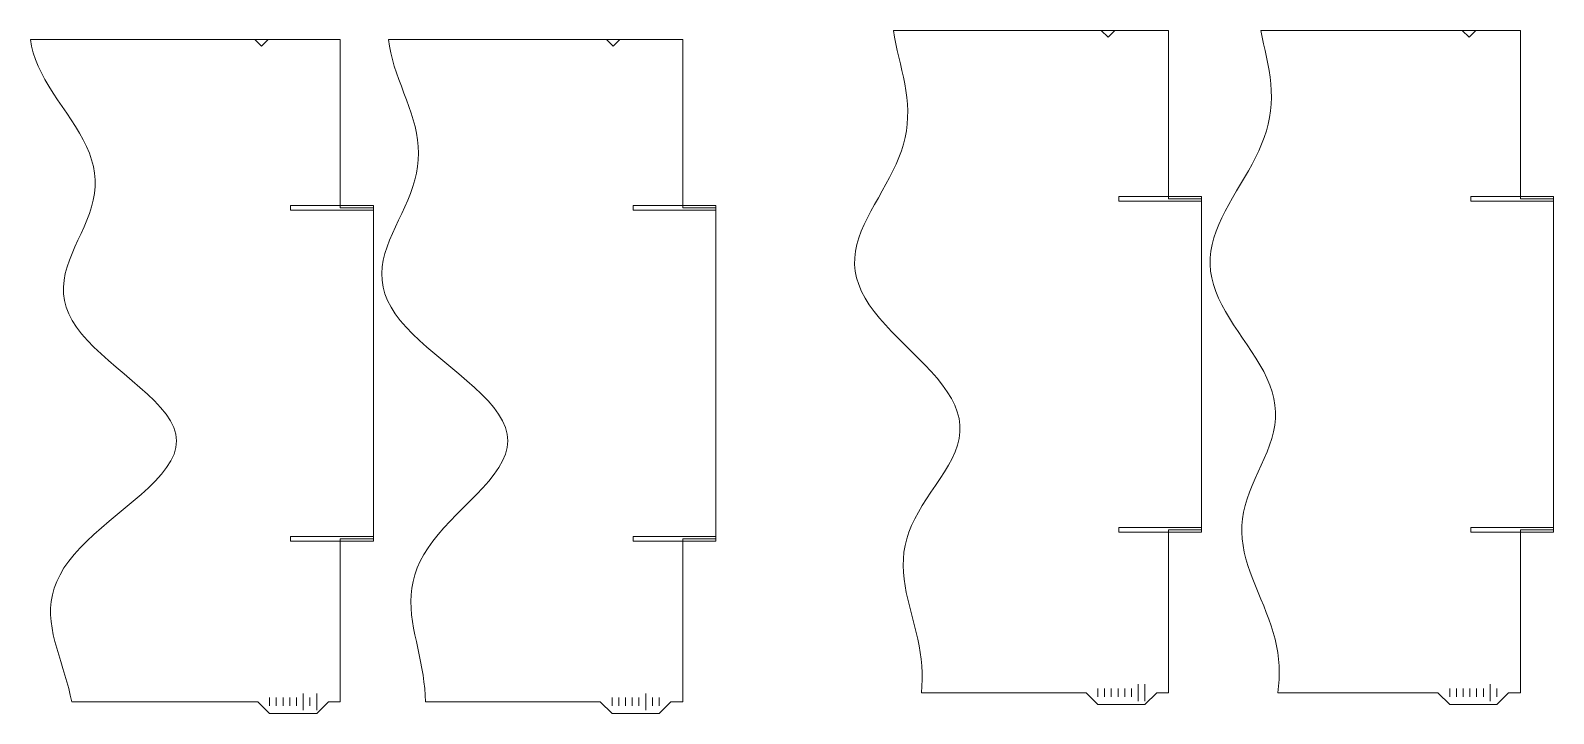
# Model space of a CAD drawing. Header units: centimetres. Extents: x -33.9 to 33.6, y -17.5 to 16.6.
# Drawn here: x 5.58 to 33.33, y 4.18 to 16.63 of the extents above; entities that cross this region are included whole.
import ezdxf

# ---------------------------------------------------------------- set-up
doc = ezdxf.new("R2010")
doc.units = ezdxf.units.CM
doc.header["$MEASUREMENT"] = 0
for name, color, linetype in [('1S', 7, 'Continuous'), ('2C', 7, 'Continuous'), ('3C', 7, 'Continuous')]:
    doc.layers.add(name, color=color, linetype=linetype)

msp = doc.modelspace()

# ---------------------------------------------------------------- linework, layer by layer
at = {"layer": '1S', "color": 1, "lineweight": 5}
for points in [[(9.93486, 4.31829), (9.93486, 4.31829), (9.93486, 4.47166), (9.93486, 4.47166)], [(10.05755, 4.31829), (10.05755, 4.31829), (10.05755, 4.47166), (10.05755, 4.47166)], [(10.18023, 4.31829), (10.18023, 4.31829), (10.18023, 4.47166), (10.18023, 4.47166)], [(10.30291, 4.31829), (10.30291, 4.31829), (10.30291, 4.47166), (10.30291, 4.47166)], [(10.42559, 4.31829), (10.42559, 4.31829), (10.42559, 4.47166), (10.42559, 4.47166)], [(10.54827, 4.24163), (10.54827, 4.24163), (10.54827, 4.54832), (10.54827, 4.54832)], [(10.67096, 4.31829), (10.67096, 4.31829), (10.67096, 4.47166), (10.67096, 4.47166)], [(10.79364, 4.24163), (10.79364, 4.24163), (10.79364, 4.54832), (10.79364, 4.54832)], [(16.17413, 4.31829), (16.17413, 4.31829), (16.17413, 4.47166), (16.17413, 4.47166)], [(16.29683, 4.31829), (16.29683, 4.31829), (16.29683, 4.47166), (16.29683, 4.47166)], [(16.4195, 4.31829), (16.4195, 4.31829), (16.4195, 4.47166), (16.4195, 4.47166)], [(16.54219, 4.31829), (16.54219, 4.31829), (16.54219, 4.47166), (16.54219, 4.47166)], [(16.66486, 4.31829), (16.66486, 4.31829), (16.66486, 4.47166), (16.66486, 4.47166)], [(16.78756, 4.24163), (16.78756, 4.24163), (16.78756, 4.54832), (16.78756, 4.54832)], [(16.91023, 4.31829), (16.91023, 4.31829), (16.91023, 4.47166), (16.91023, 4.47166)], [(17.03292, 4.31829), (17.03292, 4.31829), (17.03292, 4.47166), (17.03292, 4.47166)], [(25.02463, 4.48324), (25.02463, 4.48324), (25.02463, 4.63661), (25.02463, 4.63661)], [(25.14731, 4.48324), (25.14731, 4.48324), (25.14731, 4.63661), (25.14731, 4.63661)], [(25.26999, 4.48324), (25.26999, 4.48324), (25.26999, 4.63661), (25.26999, 4.63661)], [(25.39268, 4.48324), (25.39268, 4.48324), (25.39268, 4.63661), (25.39268, 4.63661)], [(25.51536, 4.48324), (25.51536, 4.48324), (25.51536, 4.63661), (25.51536, 4.63661)], [(25.63804, 4.48324), (25.63804, 4.48324), (25.63804, 4.63661), (25.63804, 4.63661)], [(25.76072, 4.40658), (25.76072, 4.40658), (25.76072, 4.71327), (25.76072, 4.71327)], [(25.8834, 4.40658), (25.8834, 4.40658), (25.8834, 4.71327), (25.8834, 4.71327)], [(31.43564, 4.48324), (31.43564, 4.48324), (31.43564, 4.63661), (31.43564, 4.63661)], [(31.55834, 4.48324), (31.55834, 4.48324), (31.55834, 4.63661), (31.55834, 4.63661)], [(31.68101, 4.48324), (31.68101, 4.48324), (31.68101, 4.63661), (31.68101, 4.63661)], [(31.8037, 4.48324), (31.8037, 4.48324), (31.8037, 4.63661), (31.8037, 4.63661)], [(31.92637, 4.48324), (31.92637, 4.48324), (31.92637, 4.63661), (31.92637, 4.63661)], [(32.04906, 4.48324), (32.04906, 4.48324), (32.04906, 4.63661), (32.04906, 4.63661)], [(32.17173, 4.40658), (32.17173, 4.40658), (32.17173, 4.71327), (32.17173, 4.71327)], [(32.29443, 4.48324), (32.29443, 4.48324), (32.29443, 4.63661), (32.29443, 4.63661)]]:
    msp.add_open_spline(points, degree=3, dxfattribs=at)
at = {"layer": '2C', "color": 1, "lineweight": 5}
for points, knots in [([(9.66644, 16.46997), (9.66644, 16.46997), (9.78912, 16.34727), (9.78912, 16.34727), (9.78912, 16.34727), (9.78912, 16.34727), (9.9118, 16.46997), (9.9118, 16.46997), (9.9118, 16.46997), (9.9118, 16.46997), (9.66644, 16.46997), (9.66644, 16.46997)], [0, 0, 0, 0, 0.33333333, 0.33333333, 0.33333333, 0.33333333, 0.66666667, 0.66666667, 0.66666667, 0.66666667, 1, 1, 1, 1]), ([(16.07174, 16.46997), (16.07174, 16.46997), (16.19442, 16.34727), (16.19442, 16.34727), (16.19442, 16.34727), (16.19442, 16.34727), (16.3171, 16.46997), (16.3171, 16.46997), (16.3171, 16.46997), (16.3171, 16.46997), (16.07174, 16.46997), (16.07174, 16.46997)], [0, 0, 0, 0, 0.33333333, 0.33333333, 0.33333333, 0.33333333, 0.66666667, 0.66666667, 0.66666667, 0.66666667, 1, 1, 1, 1]), ([(25.08827, 16.63492), (25.08827, 16.63492), (25.21093, 16.51222), (25.21093, 16.51222), (25.21093, 16.51222), (25.21093, 16.51222), (25.33363, 16.63492), (25.33363, 16.63492), (25.33363, 16.63492), (25.33363, 16.63492), (25.08827, 16.63492), (25.08827, 16.63492)], [0, 0, 0, 0, 0.33333333, 0.33333333, 0.33333333, 0.33333333, 0.66666667, 0.66666667, 0.66666667, 0.66666667, 1, 1, 1, 1]), ([(31.66531, 16.63492), (31.66531, 16.63492), (31.78799, 16.51222), (31.78799, 16.51222), (31.78799, 16.51222), (31.78799, 16.51222), (31.91067, 16.63492), (31.91067, 16.63492), (31.91067, 16.63492), (31.91067, 16.63492), (31.66531, 16.63492), (31.66531, 16.63492)], [0, 0, 0, 0, 0.33333333, 0.33333333, 0.33333333, 0.33333333, 0.66666667, 0.66666667, 0.66666667, 0.66666667, 1, 1, 1, 1]), ([(26.91654, 13.52338), (26.91654, 13.52338), (26.91654, 13.61002), (26.91654, 13.61002), (26.91654, 13.61002), (26.91654, 13.61002), (25.40717, 13.61002), (25.40717, 13.61002), (25.40717, 13.61002), (25.40717, 13.61002), (25.40717, 13.52338), (25.40717, 13.52338), (25.40717, 13.52338), (25.40717, 13.52338), (26.91654, 13.52338), (26.91654, 13.52338)], [0, 0, 0, 0, 0.25, 0.25, 0.25, 0.25, 0.5, 0.5, 0.5, 0.5, 0.75, 0.75, 0.75, 0.75, 1, 1, 1, 1]), ([(33.32755, 13.52338), (33.32755, 13.52338), (33.32755, 13.61002), (33.32755, 13.61002), (33.32755, 13.61002), (33.32755, 13.61002), (31.81818, 13.61002), (31.81818, 13.61002), (31.81818, 13.61002), (31.81818, 13.61002), (31.81818, 13.52338), (31.81818, 13.52338), (31.81818, 13.52338), (31.81818, 13.52338), (33.32755, 13.52338), (33.32755, 13.52338)], [0, 0, 0, 0, 0.25, 0.25, 0.25, 0.25, 0.5, 0.5, 0.5, 0.5, 0.75, 0.75, 0.75, 0.75, 1, 1, 1, 1]), ([(11.82677, 13.35843), (11.82677, 13.35843), (11.82677, 13.44507), (11.82677, 13.44507), (11.82677, 13.44507), (11.82677, 13.44507), (10.3174, 13.44507), (10.3174, 13.44507), (10.3174, 13.44507), (10.3174, 13.44507), (10.3174, 13.35843), (10.3174, 13.35843), (10.3174, 13.35843), (10.3174, 13.35843), (11.82677, 13.35843), (11.82677, 13.35843)], [0, 0, 0, 0, 0.25, 0.25, 0.25, 0.25, 0.5, 0.5, 0.5, 0.5, 0.75, 0.75, 0.75, 0.75, 1, 1, 1, 1]), ([(18.06604, 13.35843), (18.06604, 13.35843), (18.06604, 13.44507), (18.06604, 13.44507), (18.06604, 13.44507), (18.06604, 13.44507), (16.55668, 13.44507), (16.55668, 13.44507), (16.55668, 13.44507), (16.55668, 13.44507), (16.55668, 13.35843), (16.55668, 13.35843), (16.55668, 13.35843), (16.55668, 13.35843), (18.06604, 13.35843), (18.06604, 13.35843)], [0, 0, 0, 0, 0.25, 0.25, 0.25, 0.25, 0.5, 0.5, 0.5, 0.5, 0.75, 0.75, 0.75, 0.75, 1, 1, 1, 1]), ([(26.91654, 7.48589), (26.91654, 7.48589), (26.91654, 7.57253), (26.91654, 7.57253), (26.91654, 7.57253), (26.91654, 7.57253), (25.40717, 7.57253), (25.40717, 7.57253), (25.40717, 7.57253), (25.40717, 7.57253), (25.40717, 7.48589), (25.40717, 7.48589), (25.40717, 7.48589), (25.40717, 7.48589), (26.91654, 7.48589), (26.91654, 7.48589)], [0, 0, 0, 0, 0.25, 0.25, 0.25, 0.25, 0.5, 0.5, 0.5, 0.5, 0.75, 0.75, 0.75, 0.75, 1, 1, 1, 1]), ([(33.32755, 7.48589), (33.32755, 7.48589), (33.32755, 7.57253), (33.32755, 7.57253), (33.32755, 7.57253), (33.32755, 7.57253), (31.81818, 7.57253), (31.81818, 7.57253), (31.81818, 7.57253), (31.81818, 7.57253), (31.81818, 7.48589), (31.81818, 7.48589), (31.81818, 7.48589), (31.81818, 7.48589), (33.32755, 7.48589), (33.32755, 7.48589)], [0, 0, 0, 0, 0.25, 0.25, 0.25, 0.25, 0.5, 0.5, 0.5, 0.5, 0.75, 0.75, 0.75, 0.75, 1, 1, 1, 1]), ([(11.82677, 7.32094), (11.82677, 7.32094), (11.82677, 7.40758), (11.82677, 7.40758), (11.82677, 7.40758), (11.82677, 7.40758), (10.3174, 7.40758), (10.3174, 7.40758), (10.3174, 7.40758), (10.3174, 7.40758), (10.3174, 7.32094), (10.3174, 7.32094), (10.3174, 7.32094), (10.3174, 7.32094), (11.82677, 7.32094), (11.82677, 7.32094)], [0, 0, 0, 0, 0.25, 0.25, 0.25, 0.25, 0.5, 0.5, 0.5, 0.5, 0.75, 0.75, 0.75, 0.75, 1, 1, 1, 1]), ([(18.06604, 7.32094), (18.06604, 7.32094), (18.06604, 7.40758), (18.06604, 7.40758), (18.06604, 7.40758), (18.06604, 7.40758), (16.55668, 7.40758), (16.55668, 7.40758), (16.55668, 7.40758), (16.55668, 7.40758), (16.55668, 7.32094), (16.55668, 7.32094), (16.55668, 7.32094), (16.55668, 7.32094), (18.06604, 7.32094), (18.06604, 7.32094)], [0, 0, 0, 0, 0.25, 0.25, 0.25, 0.25, 0.5, 0.5, 0.5, 0.5, 0.75, 0.75, 0.75, 0.75, 1, 1, 1, 1])]:
    msp.add_open_spline(points, degree=3, knots=knots, dxfattribs=at)
at = {"layer": '3C', "color": 1, "lineweight": 5}
for points in [[(9.72017, 4.39497), (9.72017, 4.39497), (9.93486, 4.18027), (9.93486, 4.18027), (9.93486, 4.18027), (9.93486, 4.18027), (10.79364, 4.18027), (10.79364, 4.18027), (10.79364, 4.18027), (10.79364, 4.18027), (11.00833, 4.39497), (11.00833, 4.39497), (11.00833, 4.39497), (11.00833, 4.39497), (11.22302, 4.39497), (11.22302, 4.39497), (11.22302, 4.39497), (11.22302, 4.39497), (11.22302, 7.36427), (11.22302, 7.36427), (11.22302, 7.36427), (11.22302, 7.36427), (11.82677, 7.36427), (11.82677, 7.36427), (11.82677, 7.36427), (11.82677, 7.36427), (11.82677, 13.40176), (11.82677, 13.40176), (11.82677, 13.40176), (11.82677, 13.40176), (11.22302, 13.40176), (11.22302, 13.40176), (11.22302, 13.40176), (11.22302, 13.40176), (11.22302, 16.46997), (11.22302, 16.46997), (11.22302, 16.46997), (11.22302, 16.46997), (5.57905, 16.46997), (5.57905, 16.46997), (5.57905, 16.46997), (5.57905, 16.46997), (5.59877, 16.348), (5.59877, 16.348), (5.59877, 16.348), (5.59877, 16.348), (5.62909, 16.22601), (5.62909, 16.22601), (5.62909, 16.22601), (5.62909, 16.22601), (5.66953, 16.10404), (5.66953, 16.10404), (5.66953, 16.10404), (5.66953, 16.10404), (5.71942, 15.98208), (5.71942, 15.98208), (5.71942, 15.98208), (5.71942, 15.98208), (5.7779, 15.86012), (5.7779, 15.86012), (5.7779, 15.86012), (5.7779, 15.86012), (5.84389, 15.73814), (5.84389, 15.73814), (5.84389, 15.73814), (5.84389, 15.73814), (5.91618, 15.61617), (5.91618, 15.61617), (5.91618, 15.61617), (5.91618, 15.61617), (5.99338, 15.4942), (5.99338, 15.4942), (5.99338, 15.4942), (5.99338, 15.4942), (6.07402, 15.37223), (6.07402, 15.37223), (6.07402, 15.37223), (6.07402, 15.37223), (6.1565, 15.25026), (6.1565, 15.25026), (6.1565, 15.25026), (6.1565, 15.25026), (6.2392, 15.12829), (6.2392, 15.12829), (6.2392, 15.12829), (6.2392, 15.12829), (6.3205, 15.00632), (6.3205, 15.00632), (6.3205, 15.00632), (6.3205, 15.00632), (6.39876, 14.88435), (6.39876, 14.88435), (6.39876, 14.88435), (6.39876, 14.88435), (6.47242, 14.76238), (6.47242, 14.76238), (6.47242, 14.76238), (6.47242, 14.76238), (6.54003, 14.64041), (6.54003, 14.64041), (6.54003, 14.64041), (6.54003, 14.64041), (6.60023, 14.51844), (6.60023, 14.51844), (6.60023, 14.51844), (6.60023, 14.51844), (6.65187, 14.39647), (6.65187, 14.39647), (6.65187, 14.39647), (6.65187, 14.39647), (6.69397, 14.2745), (6.69397, 14.2745), (6.69397, 14.2745), (6.69397, 14.2745), (6.72579, 14.15253), (6.72579, 14.15253), (6.72579, 14.15253), (6.72579, 14.15253), (6.74682, 14.03056), (6.74682, 14.03056), (6.74682, 14.03056), (6.74682, 14.03056), (6.75682, 13.9086), (6.75682, 13.9086), (6.75682, 13.9086), (6.75682, 13.9086), (6.75582, 13.78663), (6.75582, 13.78663), (6.75582, 13.78663), (6.75582, 13.78663), (6.74413, 13.66466), (6.74413, 13.66466), (6.74413, 13.66466), (6.74413, 13.66466), (6.72236, 13.54269), (6.72236, 13.54269), (6.72236, 13.54269), (6.72236, 13.54269), (6.69136, 13.42072), (6.69136, 13.42072), (6.69136, 13.42072), (6.69136, 13.42072), (6.65225, 13.29875), (6.65225, 13.29875), (6.65225, 13.29875), (6.65225, 13.29875), (6.60642, 13.17678), (6.60642, 13.17678), (6.60642, 13.17678), (6.60642, 13.17678), (6.55541, 13.05481), (6.55541, 13.05481), (6.55541, 13.05481), (6.55541, 13.05481), (6.50099, 12.93284), (6.50099, 12.93284), (6.50099, 12.93284), (6.50099, 12.93284), (6.44506, 12.81087), (6.44506, 12.81087), (6.44506, 12.81087), (6.44506, 12.81087), (6.3896, 12.6889), (6.3896, 12.6889), (6.3896, 12.6889), (6.3896, 12.6889), (6.33668, 12.56693), (6.33668, 12.56693), (6.33668, 12.56693), (6.33668, 12.56693), (6.28835, 12.44496), (6.28835, 12.44496), (6.28835, 12.44496), (6.28835, 12.44496), (6.24663, 12.32299), (6.24663, 12.32299), (6.24663, 12.32299), (6.24663, 12.32299), (6.21346, 12.20102), (6.21346, 12.20102), (6.21346, 12.20102), (6.21346, 12.20102), (6.19059, 12.07905), (6.19059, 12.07905), (6.19059, 12.07905), (6.19059, 12.07905), (6.17964, 11.95708), (6.17964, 11.95708), (6.17964, 11.95708), (6.17964, 11.95708), (6.18196, 11.83511), (6.18196, 11.83511), (6.18196, 11.83511), (6.18196, 11.83511), (6.19861, 11.71315), (6.19861, 11.71315), (6.19861, 11.71315), (6.19861, 11.71315), (6.23039, 11.59118), (6.23039, 11.59118), (6.23039, 11.59118), (6.23039, 11.59118), (6.2777, 11.46921), (6.2777, 11.46921), (6.2777, 11.46921), (6.2777, 11.46921), (6.34061, 11.34724), (6.34061, 11.34724), (6.34061, 11.34724), (6.34061, 11.34724), (6.41881, 11.22527), (6.41881, 11.22527), (6.41881, 11.22527), (6.41881, 11.22527), (6.51158, 11.1033), (6.51158, 11.1033), (6.51158, 11.1033), (6.51158, 11.1033), (6.61781, 10.98133), (6.61781, 10.98133), (6.61781, 10.98133), (6.61781, 10.98133), (6.73606, 10.85936), (6.73606, 10.85936), (6.73606, 10.85936), (6.73606, 10.85936), (6.86448, 10.73739), (6.86448, 10.73739), (6.86448, 10.73739), (6.86448, 10.73739), (7.00092, 10.61542), (7.00092, 10.61542), (7.00092, 10.61542), (7.00092, 10.61542), (7.14293, 10.49345), (7.14293, 10.49345), (7.14293, 10.49345), (7.14293, 10.49345), (7.28781, 10.37148), (7.28781, 10.37148), (7.28781, 10.37148), (7.28781, 10.37148), (7.43266, 10.24951), (7.43266, 10.24951), (7.43266, 10.24951), (7.43266, 10.24951), (7.57446, 10.12754), (7.57446, 10.12754), (7.57446, 10.12754), (7.57446, 10.12754), (7.71007, 10.00557), (7.71007, 10.00557), (7.71007, 10.00557), (7.71007, 10.00557), (7.8364, 9.8836), (7.8364, 9.8836), (7.8364, 9.8836), (7.8364, 9.8836), (7.95036, 9.76163), (7.95036, 9.76163), (7.95036, 9.76163), (7.95036, 9.76163), (8.04903, 9.63967), (8.04903, 9.63967), (8.04903, 9.63967), (8.04903, 9.63967), (8.12964, 9.5177), (8.12964, 9.5177), (8.12964, 9.5177), (8.12964, 9.5177), (8.18973, 9.39573), (8.18973, 9.39573), (8.18973, 9.39573), (8.18973, 9.39573), (8.22712, 9.27376), (8.22712, 9.27376), (8.22712, 9.27376), (8.22712, 9.27376), (8.24046, 9.15179), (8.24046, 9.15179), (8.24046, 9.15179), (8.24046, 9.15179), (8.22986, 9.02982), (8.22986, 9.02982), (8.22986, 9.02982), (8.22986, 9.02982), (8.19518, 8.90785), (8.19518, 8.90785), (8.19518, 8.90785), (8.19518, 8.90785), (8.13803, 8.78588), (8.13803, 8.78588), (8.13803, 8.78588), (8.13803, 8.78588), (8.06041, 8.66391), (8.06041, 8.66391), (8.06041, 8.66391), (8.06041, 8.66391), (7.96465, 8.54194), (7.96465, 8.54194), (7.96465, 8.54194), (7.96465, 8.54194), (7.85327, 8.41997), (7.85327, 8.41997), (7.85327, 8.41997), (7.85327, 8.41997), (7.729, 8.298), (7.729, 8.298), (7.729, 8.298), (7.729, 8.298), (7.59468, 8.17603), (7.59468, 8.17603), (7.59468, 8.17603), (7.59468, 8.17603), (7.45317, 8.05406), (7.45317, 8.05406), (7.45317, 8.05406), (7.45317, 8.05406), (7.30731, 7.93209), (7.30731, 7.93209), (7.30731, 7.93209), (7.30731, 7.93209), (7.15985, 7.81012), (7.15985, 7.81012), (7.15985, 7.81012), (7.15985, 7.81012), (7.0134, 7.68815), (7.0134, 7.68815), (7.0134, 7.68815), (7.0134, 7.68815), (6.87044, 7.56617), (6.87044, 7.56617), (6.87044, 7.56617), (6.87044, 7.56617), (6.73312, 7.44422), (6.73312, 7.44422), (6.73312, 7.44422), (6.73312, 7.44422), (6.60345, 7.32225), (6.60345, 7.32225), (6.60345, 7.32225), (6.60345, 7.32225), (6.48307, 7.20028), (6.48307, 7.20028), (6.48307, 7.20028), (6.48307, 7.20028), (6.37336, 7.07831), (6.37336, 7.07831), (6.37336, 7.07831), (6.37336, 7.07831), (6.27542, 6.95634), (6.27542, 6.95634), (6.27542, 6.95634), (6.27542, 6.95634), (6.18996, 6.83437), (6.18996, 6.83437), (6.18996, 6.83437), (6.18996, 6.83437), (6.11749, 6.7124), (6.11749, 6.7124), (6.11749, 6.7124), (6.11749, 6.7124), (6.05813, 6.59042), (6.05813, 6.59042), (6.05813, 6.59042), (6.05813, 6.59042), (6.01177, 6.46846), (6.01177, 6.46846), (6.01177, 6.46846), (6.01177, 6.46846), (5.97807, 6.34649), (5.97807, 6.34649), (5.97807, 6.34649), (5.97807, 6.34649), (5.95641, 6.22452), (5.95641, 6.22452), (5.95641, 6.22452), (5.95641, 6.22452), (5.94597, 6.10254), (5.94597, 6.10254), (5.94597, 6.10254), (5.94597, 6.10254), (5.94583, 5.98058), (5.94583, 5.98058), (5.94583, 5.98058), (5.94583, 5.98058), (5.95485, 5.8586), (5.95485, 5.8586), (5.95485, 5.8586), (5.95485, 5.8586), (5.97184, 5.73664), (5.97184, 5.73664), (5.97184, 5.73664), (5.97184, 5.73664), (5.99552, 5.61466), (5.99552, 5.61466), (5.99552, 5.61466), (5.99552, 5.61466), (6.02459, 5.49269), (6.02459, 5.49269), (6.02459, 5.49269), (6.02459, 5.49269), (6.05774, 5.37072), (6.05774, 5.37072), (6.05774, 5.37072), (6.05774, 5.37072), (6.09369, 5.24877), (6.09369, 5.24877), (6.09369, 5.24877), (6.09369, 5.24877), (6.13118, 5.1268), (6.13118, 5.1268), (6.13118, 5.1268), (6.13118, 5.1268), (6.16908, 5.00481), (6.16908, 5.00481), (6.16908, 5.00481), (6.16908, 5.00481), (6.20631, 4.88285), (6.20631, 4.88285), (6.20631, 4.88285), (6.20631, 4.88285), (6.24194, 4.76089), (6.24194, 4.76089), (6.24194, 4.76089), (6.24194, 4.76089), (6.27514, 4.63891), (6.27514, 4.63891), (6.27514, 4.63891), (6.27514, 4.63891), (6.30522, 4.51694), (6.30522, 4.51694), (6.30522, 4.51694), (6.30522, 4.51694), (6.33163, 4.39497), (6.33163, 4.39497), (6.33163, 4.39497), (6.33163, 4.39497), (9.72017, 4.39497), (9.72017, 4.39497)], [(15.95945, 4.39497), (15.95945, 4.39497), (16.17413, 4.18027), (16.17413, 4.18027), (16.17413, 4.18027), (16.17413, 4.18027), (17.03292, 4.18027), (17.03292, 4.18027), (17.03292, 4.18027), (17.03292, 4.18027), (17.24761, 4.39497), (17.24761, 4.39497), (17.24761, 4.39497), (17.24761, 4.39497), (17.46229, 4.39497), (17.46229, 4.39497), (17.46229, 4.39497), (17.46229, 4.39497), (17.46229, 7.36427), (17.46229, 7.36427), (17.46229, 7.36427), (17.46229, 7.36427), (18.06604, 7.36427), (18.06604, 7.36427), (18.06604, 7.36427), (18.06604, 7.36427), (18.06604, 13.40176), (18.06604, 13.40176), (18.06604, 13.40176), (18.06604, 13.40176), (17.46229, 13.40176), (17.46229, 13.40176), (17.46229, 13.40176), (17.46229, 13.40176), (17.46229, 16.46997), (17.46229, 16.46997), (17.46229, 16.46997), (17.46229, 16.46997), (12.10187, 16.46997), (12.10187, 16.46997), (12.10187, 16.46997), (12.10187, 16.46997), (12.11863, 16.348), (12.11863, 16.348), (12.11863, 16.348), (12.11863, 16.348), (12.14231, 16.22601), (12.14231, 16.22601), (12.14231, 16.22601), (12.14231, 16.22601), (12.17223, 16.10404), (12.17223, 16.10404), (12.17223, 16.10404), (12.17223, 16.10404), (12.20757, 15.98208), (12.20757, 15.98208), (12.20757, 15.98208), (12.20757, 15.98208), (12.24737, 15.86012), (12.24737, 15.86012), (12.24737, 15.86012), (12.24737, 15.86012), (12.29056, 15.73814), (12.29056, 15.73814), (12.29056, 15.73814), (12.29056, 15.73814), (12.33599, 15.61617), (12.33599, 15.61617), (12.33599, 15.61617), (12.33599, 15.61617), (12.38242, 15.4942), (12.38242, 15.4942), (12.38242, 15.4942), (12.38242, 15.4942), (12.4286, 15.37223), (12.4286, 15.37223), (12.4286, 15.37223), (12.4286, 15.37223), (12.47327, 15.25026), (12.47327, 15.25026), (12.47327, 15.25026), (12.47327, 15.25026), (12.51517, 15.12829), (12.51517, 15.12829), (12.51517, 15.12829), (12.51517, 15.12829), (12.55311, 15.00632), (12.55311, 15.00632), (12.55311, 15.00632), (12.55311, 15.00632), (12.58599, 14.88435), (12.58599, 14.88435), (12.58599, 14.88435), (12.58599, 14.88435), (12.61281, 14.76238), (12.61281, 14.76238), (12.61281, 14.76238), (12.61281, 14.76238), (12.63271, 14.64041), (12.63271, 14.64041), (12.63271, 14.64041), (12.63271, 14.64041), (12.64499, 14.51844), (12.64499, 14.51844), (12.64499, 14.51844), (12.64499, 14.51844), (12.64914, 14.39647), (12.64914, 14.39647), (12.64914, 14.39647), (12.64914, 14.39647), (12.64487, 14.2745), (12.64487, 14.2745), (12.64487, 14.2745), (12.64487, 14.2745), (12.63208, 14.15253), (12.63208, 14.15253), (12.63208, 14.15253), (12.63208, 14.15253), (12.61091, 14.03056), (12.61091, 14.03056), (12.61091, 14.03056), (12.61091, 14.03056), (12.58173, 13.9086), (12.58173, 13.9086), (12.58173, 13.9086), (12.58173, 13.9086), (12.54514, 13.78663), (12.54514, 13.78663), (12.54514, 13.78663), (12.54514, 13.78663), (12.50195, 13.66466), (12.50195, 13.66466), (12.50195, 13.66466), (12.50195, 13.66466), (12.45319, 13.54269), (12.45319, 13.54269), (12.45319, 13.54269), (12.45319, 13.54269), (12.40008, 13.42072), (12.40008, 13.42072), (12.40008, 13.42072), (12.40008, 13.42072), (12.34403, 13.29875), (12.34403, 13.29875), (12.34403, 13.29875), (12.34403, 13.29875), (12.28655, 13.17678), (12.28655, 13.17678), (12.28655, 13.17678), (12.28655, 13.17678), (12.22933, 13.05481), (12.22933, 13.05481), (12.22933, 13.05481), (12.22933, 13.05481), (12.17404, 12.93284), (12.17404, 12.93284), (12.17404, 12.93284), (12.17404, 12.93284), (12.12249, 12.81087), (12.12249, 12.81087), (12.12249, 12.81087), (12.12249, 12.81087), (12.07644, 12.6889), (12.07644, 12.6889), (12.07644, 12.6889), (12.07644, 12.6889), (12.03759, 12.56693), (12.03759, 12.56693), (12.03759, 12.56693), (12.03759, 12.56693), (12.00761, 12.44496), (12.00761, 12.44496), (12.00761, 12.44496), (12.00761, 12.44496), (11.988, 12.32299), (11.988, 12.32299), (11.988, 12.32299), (11.988, 12.32299), (11.98013, 12.20102), (11.98013, 12.20102), (11.98013, 12.20102), (11.98013, 12.20102), (11.98514, 12.07905), (11.98514, 12.07905), (11.98514, 12.07905), (11.98514, 12.07905), (12.00396, 11.95708), (12.00396, 11.95708), (12.00396, 11.95708), (12.00396, 11.95708), (12.03724, 11.83511), (12.03724, 11.83511), (12.03724, 11.83511), (12.03724, 11.83511), (12.08535, 11.71315), (12.08535, 11.71315), (12.08535, 11.71315), (12.08535, 11.71315), (12.14834, 11.59118), (12.14834, 11.59118), (12.14834, 11.59118), (12.14834, 11.59118), (12.22596, 11.46921), (12.22596, 11.46921), (12.22596, 11.46921), (12.22596, 11.46921), (12.31761, 11.34724), (12.31761, 11.34724), (12.31761, 11.34724), (12.31761, 11.34724), (12.4224, 11.22527), (12.4224, 11.22527), (12.4224, 11.22527), (12.4224, 11.22527), (12.53905, 11.1033), (12.53905, 11.1033), (12.53905, 11.1033), (12.53905, 11.1033), (12.66608, 10.98133), (12.66608, 10.98133), (12.66608, 10.98133), (12.66608, 10.98133), (12.80167, 10.85936), (12.80167, 10.85936), (12.80167, 10.85936), (12.80167, 10.85936), (12.94376, 10.73739), (12.94376, 10.73739), (12.94376, 10.73739), (12.94376, 10.73739), (13.09007, 10.61542), (13.09007, 10.61542), (13.09007, 10.61542), (13.09007, 10.61542), (13.23818, 10.49345), (13.23818, 10.49345), (13.23818, 10.49345), (13.23818, 10.49345), (13.38555, 10.37148), (13.38555, 10.37148), (13.38555, 10.37148), (13.38555, 10.37148), (13.52952, 10.24951), (13.52952, 10.24951), (13.52952, 10.24951), (13.52952, 10.24951), (13.66747, 10.12754), (13.66747, 10.12754), (13.66747, 10.12754), (13.66747, 10.12754), (13.7968, 10.00557), (13.7968, 10.00557), (13.7968, 10.00557), (13.7968, 10.00557), (13.91499, 9.8836), (13.91499, 9.8836), (13.91499, 9.8836), (13.91499, 9.8836), (14.0197, 9.76163), (14.0197, 9.76163), (14.0197, 9.76163), (14.0197, 9.76163), (14.10879, 9.63967), (14.10879, 9.63967), (14.10879, 9.63967), (14.10879, 9.63967), (14.18037, 9.5177), (14.18037, 9.5177), (14.18037, 9.5177), (14.18037, 9.5177), (14.23285, 9.39573), (14.23285, 9.39573), (14.23285, 9.39573), (14.23285, 9.39573), (14.26502, 9.27376), (14.26502, 9.27376), (14.26502, 9.27376), (14.26502, 9.27376), (14.27603, 9.15179), (14.27603, 9.15179), (14.27603, 9.15179), (14.27603, 9.15179), (14.26543, 9.02982), (14.26543, 9.02982), (14.26543, 9.02982), (14.26543, 9.02982), (14.23349, 8.90785), (14.23349, 8.90785), (14.23349, 8.90785), (14.23349, 8.90785), (14.18194, 8.78588), (14.18194, 8.78588), (14.18194, 8.78588), (14.18194, 8.78588), (14.112, 8.66391), (14.112, 8.66391), (14.112, 8.66391), (14.112, 8.66391), (14.02642, 8.54194), (14.02642, 8.54194), (14.02642, 8.54194), (14.02642, 8.54194), (13.92799, 8.41997), (13.92799, 8.41997), (13.92799, 8.41997), (13.92799, 8.41997), (13.81963, 8.298), (13.81963, 8.298), (13.81963, 8.298), (13.81963, 8.298), (13.70418, 8.17603), (13.70418, 8.17603), (13.70418, 8.17603), (13.70418, 8.17603), (13.58445, 8.05406), (13.58445, 8.05406), (13.58445, 8.05406), (13.58445, 8.05406), (13.4631, 7.93209), (13.4631, 7.93209), (13.4631, 7.93209), (13.4631, 7.93209), (13.34262, 7.81012), (13.34262, 7.81012), (13.34262, 7.81012), (13.34262, 7.81012), (13.22528, 7.68815), (13.22528, 7.68815), (13.22528, 7.68815), (13.22528, 7.68815), (13.1131, 7.56617), (13.1131, 7.56617), (13.1131, 7.56617), (13.1131, 7.56617), (13.00783, 7.44422), (13.00783, 7.44422), (13.00783, 7.44422), (13.00783, 7.44422), (12.91093, 7.32225), (12.91093, 7.32225), (12.91093, 7.32225), (12.91093, 7.32225), (12.82353, 7.20028), (12.82353, 7.20028), (12.82353, 7.20028), (12.82353, 7.20028), (12.74651, 7.07831), (12.74651, 7.07831), (12.74651, 7.07831), (12.74651, 7.07831), (12.68039, 6.95634), (12.68039, 6.95634), (12.68039, 6.95634), (12.68039, 6.95634), (12.62545, 6.83437), (12.62545, 6.83437), (12.62545, 6.83437), (12.62545, 6.83437), (12.58165, 6.7124), (12.58165, 6.7124), (12.58165, 6.7124), (12.58165, 6.7124), (12.54874, 6.59042), (12.54874, 6.59042), (12.54874, 6.59042), (12.54874, 6.59042), (12.52621, 6.46846), (12.52621, 6.46846), (12.52621, 6.46846), (12.52621, 6.46846), (12.51338, 6.34649), (12.51338, 6.34649), (12.51338, 6.34649), (12.51338, 6.34649), (12.50937, 6.22452), (12.50937, 6.22452), (12.50937, 6.22452), (12.50937, 6.22452), (12.51321, 6.10254), (12.51321, 6.10254), (12.51321, 6.10254), (12.51321, 6.10254), (12.52378, 5.98058), (12.52378, 5.98058), (12.52378, 5.98058), (12.52378, 5.98058), (12.53992, 5.8586), (12.53992, 5.8586), (12.53992, 5.8586), (12.53992, 5.8586), (12.56045, 5.73664), (12.56045, 5.73664), (12.56045, 5.73664), (12.56045, 5.73664), (12.58414, 5.61466), (12.58414, 5.61466), (12.58414, 5.61466), (12.58414, 5.61466), (12.60981, 5.49269), (12.60981, 5.49269), (12.60981, 5.49269), (12.60981, 5.49269), (12.63635, 5.37072), (12.63635, 5.37072), (12.63635, 5.37072), (12.63635, 5.37072), (12.66269, 5.24877), (12.66269, 5.24877), (12.66269, 5.24877), (12.66269, 5.24877), (12.68785, 5.1268), (12.68785, 5.1268), (12.68785, 5.1268), (12.68785, 5.1268), (12.71101, 5.00481), (12.71101, 5.00481), (12.71101, 5.00481), (12.71101, 5.00481), (12.73141, 4.88285), (12.73141, 4.88285), (12.73141, 4.88285), (12.73141, 4.88285), (12.74846, 4.76089), (12.74846, 4.76089), (12.74846, 4.76089), (12.74846, 4.76089), (12.76169, 4.63891), (12.76169, 4.63891), (12.76169, 4.63891), (12.76169, 4.63891), (12.77077, 4.51694), (12.77077, 4.51694), (12.77077, 4.51694), (12.77077, 4.51694), (12.77551, 4.39497), (12.77551, 4.39497), (12.77551, 4.39497), (12.77551, 4.39497), (15.95945, 4.39497), (15.95945, 4.39497)], [(24.80994, 4.55992), (24.80994, 4.55992), (25.02463, 4.34522), (25.02463, 4.34522), (25.02463, 4.34522), (25.02463, 4.34522), (25.8834, 4.34522), (25.8834, 4.34522), (25.8834, 4.34522), (25.8834, 4.34522), (26.0981, 4.55992), (26.0981, 4.55992), (26.0981, 4.55992), (26.0981, 4.55992), (26.31279, 4.55992), (26.31279, 4.55992), (26.31279, 4.55992), (26.31279, 4.55992), (26.31279, 7.52922), (26.31279, 7.52922), (26.31279, 7.52922), (26.31279, 7.52922), (26.91654, 7.52922), (26.91654, 7.52922), (26.91654, 7.52922), (26.91654, 7.52922), (26.91654, 13.56671), (26.91654, 13.56671), (26.91654, 13.56671), (26.91654, 13.56671), (26.31279, 13.56671), (26.31279, 13.56671), (26.31279, 13.56671), (26.31279, 13.56671), (26.31279, 16.63492), (26.31279, 16.63492), (26.31279, 16.63492), (26.31279, 16.63492), (21.30382, 16.63492), (21.30382, 16.63492), (21.30382, 16.63492), (21.30382, 16.63492), (21.32348, 16.51295), (21.32348, 16.51295), (21.32348, 16.51295), (21.32348, 16.51295), (21.34651, 16.39096), (21.34651, 16.39096), (21.34651, 16.39096), (21.34651, 16.39096), (21.37213, 16.26899), (21.37213, 16.26899), (21.37213, 16.26899), (21.37213, 16.26899), (21.39944, 16.14703), (21.39944, 16.14703), (21.39944, 16.14703), (21.39944, 16.14703), (21.4275, 16.02507), (21.4275, 16.02507), (21.4275, 16.02507), (21.4275, 16.02507), (21.45531, 15.90309), (21.45531, 15.90309), (21.45531, 15.90309), (21.45531, 15.90309), (21.48185, 15.78112), (21.48185, 15.78112), (21.48185, 15.78112), (21.48185, 15.78112), (21.50611, 15.65915), (21.50611, 15.65915), (21.50611, 15.65915), (21.50611, 15.65915), (21.52707, 15.53718), (21.52707, 15.53718), (21.52707, 15.53718), (21.52707, 15.53718), (21.5438, 15.41521), (21.5438, 15.41521), (21.5438, 15.41521), (21.5438, 15.41521), (21.55541, 15.29324), (21.55541, 15.29324), (21.55541, 15.29324), (21.55541, 15.29324), (21.56114, 15.17127), (21.56114, 15.17127), (21.56114, 15.17127), (21.56114, 15.17127), (21.56031, 15.0493), (21.56031, 15.0493), (21.56031, 15.0493), (21.56031, 15.0493), (21.55243, 14.92733), (21.55243, 14.92733), (21.55243, 14.92733), (21.55243, 14.92733), (21.53713, 14.80536), (21.53713, 14.80536), (21.53713, 14.80536), (21.53713, 14.80536), (21.5142, 14.68339), (21.5142, 14.68339), (21.5142, 14.68339), (21.5142, 14.68339), (21.48367, 14.56142), (21.48367, 14.56142), (21.48367, 14.56142), (21.48367, 14.56142), (21.4457, 14.43945), (21.4457, 14.43945), (21.4457, 14.43945), (21.4457, 14.43945), (21.40068, 14.31748), (21.40068, 14.31748), (21.40068, 14.31748), (21.40068, 14.31748), (21.34917, 14.19551), (21.34917, 14.19551), (21.34917, 14.19551), (21.34917, 14.19551), (21.29194, 14.07355), (21.29194, 14.07355), (21.29194, 14.07355), (21.29194, 14.07355), (21.22989, 13.95158), (21.22989, 13.95158), (21.22989, 13.95158), (21.22989, 13.95158), (21.16413, 13.82961), (21.16413, 13.82961), (21.16413, 13.82961), (21.16413, 13.82961), (21.0959, 13.70764), (21.0959, 13.70764), (21.0959, 13.70764), (21.0959, 13.70764), (21.02653, 13.58567), (21.02653, 13.58567), (21.02653, 13.58567), (21.02653, 13.58567), (20.95748, 13.4637), (20.95748, 13.4637), (20.95748, 13.4637), (20.95748, 13.4637), (20.89026, 13.34173), (20.89026, 13.34173), (20.89026, 13.34173), (20.89026, 13.34173), (20.8264, 13.21976), (20.8264, 13.21976), (20.8264, 13.21976), (20.8264, 13.21976), (20.76745, 13.09779), (20.76745, 13.09779), (20.76745, 13.09779), (20.76745, 13.09779), (20.71492, 12.97582), (20.71492, 12.97582), (20.71492, 12.97582), (20.71492, 12.97582), (20.67024, 12.85385), (20.67024, 12.85385), (20.67024, 12.85385), (20.67024, 12.85385), (20.63478, 12.73188), (20.63478, 12.73188), (20.63478, 12.73188), (20.63478, 12.73188), (20.6097, 12.60991), (20.6097, 12.60991), (20.6097, 12.60991), (20.6097, 12.60991), (20.59605, 12.48794), (20.59605, 12.48794), (20.59605, 12.48794), (20.59605, 12.48794), (20.59468, 12.36597), (20.59468, 12.36597), (20.59468, 12.36597), (20.59468, 12.36597), (20.60621, 12.244), (20.60621, 12.244), (20.60621, 12.244), (20.60621, 12.244), (20.63103, 12.12203), (20.63103, 12.12203), (20.63103, 12.12203), (20.63103, 12.12203), (20.66925, 12.00006), (20.66925, 12.00006), (20.66925, 12.00006), (20.66925, 12.00006), (20.72075, 11.8781), (20.72075, 11.8781), (20.72075, 11.8781), (20.72075, 11.8781), (20.78512, 11.75613), (20.78512, 11.75613), (20.78512, 11.75613), (20.78512, 11.75613), (20.86169, 11.63416), (20.86169, 11.63416), (20.86169, 11.63416), (20.86169, 11.63416), (20.94951, 11.51219), (20.94951, 11.51219), (20.94951, 11.51219), (20.94951, 11.51219), (21.04742, 11.39022), (21.04742, 11.39022), (21.04742, 11.39022), (21.04742, 11.39022), (21.15397, 11.26825), (21.15397, 11.26825), (21.15397, 11.26825), (21.15397, 11.26825), (21.26753, 11.14628), (21.26753, 11.14628), (21.26753, 11.14628), (21.26753, 11.14628), (21.38634, 11.02431), (21.38634, 11.02431), (21.38634, 11.02431), (21.38634, 11.02431), (21.50842, 10.90234), (21.50842, 10.90234), (21.50842, 10.90234), (21.50842, 10.90234), (21.63175, 10.78037), (21.63175, 10.78037), (21.63175, 10.78037), (21.63175, 10.78037), (21.7542, 10.6584), (21.7542, 10.6584), (21.7542, 10.6584), (21.7542, 10.6584), (21.87366, 10.53643), (21.87366, 10.53643), (21.87366, 10.53643), (21.87366, 10.53643), (21.98803, 10.41446), (21.98803, 10.41446), (21.98803, 10.41446), (21.98803, 10.41446), (22.09528, 10.29249), (22.09528, 10.29249), (22.09528, 10.29249), (22.09528, 10.29249), (22.19351, 10.17052), (22.19351, 10.17052), (22.19351, 10.17052), (22.19351, 10.17052), (22.28099, 10.04855), (22.28099, 10.04855), (22.28099, 10.04855), (22.28099, 10.04855), (22.35618, 9.92658), (22.35618, 9.92658), (22.35618, 9.92658), (22.35618, 9.92658), (22.41778, 9.80462), (22.41778, 9.80462), (22.41778, 9.80462), (22.41778, 9.80462), (22.46479, 9.68265), (22.46479, 9.68265), (22.46479, 9.68265), (22.46479, 9.68265), (22.49651, 9.56068), (22.49651, 9.56068), (22.49651, 9.56068), (22.49651, 9.56068), (22.51256, 9.43871), (22.51256, 9.43871), (22.51256, 9.43871), (22.51256, 9.43871), (22.5129, 9.31674), (22.5129, 9.31674), (22.5129, 9.31674), (22.5129, 9.31674), (22.49782, 9.19477), (22.49782, 9.19477), (22.49782, 9.19477), (22.49782, 9.19477), (22.46802, 9.0728), (22.46802, 9.0728), (22.46802, 9.0728), (22.46802, 9.0728), (22.42449, 8.95083), (22.42449, 8.95083), (22.42449, 8.95083), (22.42449, 8.95083), (22.36865, 8.82886), (22.36865, 8.82886), (22.36865, 8.82886), (22.36865, 8.82886), (22.30287, 8.70689), (22.30287, 8.70689), (22.30287, 8.70689), (22.30287, 8.70689), (22.22905, 8.58492), (22.22905, 8.58492), (22.22905, 8.58492), (22.22905, 8.58492), (22.14985, 8.46295), (22.14985, 8.46295), (22.14985, 8.46295), (22.14985, 8.46295), (22.0678, 8.34098), (22.0678, 8.34098), (22.0678, 8.34098), (22.0678, 8.34098), (21.98531, 8.21901), (21.98531, 8.21901), (21.98531, 8.21901), (21.98531, 8.21901), (21.9045, 8.09704), (21.9045, 8.09704), (21.9045, 8.09704), (21.9045, 8.09704), (21.82735, 7.97507), (21.82735, 7.97507), (21.82735, 7.97507), (21.82735, 7.97507), (21.75553, 7.8531), (21.75553, 7.8531), (21.75553, 7.8531), (21.75553, 7.8531), (21.6904, 7.73112), (21.6904, 7.73112), (21.6904, 7.73112), (21.6904, 7.73112), (21.63309, 7.60917), (21.63309, 7.60917), (21.63309, 7.60917), (21.63309, 7.60917), (21.58439, 7.4872), (21.58439, 7.4872), (21.58439, 7.4872), (21.58439, 7.4872), (21.54483, 7.36523), (21.54483, 7.36523), (21.54483, 7.36523), (21.54483, 7.36523), (21.51463, 7.24326), (21.51463, 7.24326), (21.51463, 7.24326), (21.51463, 7.24326), (21.49377, 7.12129), (21.49377, 7.12129), (21.49377, 7.12129), (21.49377, 7.12129), (21.48198, 6.99932), (21.48198, 6.99932), (21.48198, 6.99932), (21.48198, 6.99932), (21.47878, 6.87735), (21.47878, 6.87735), (21.47878, 6.87735), (21.47878, 6.87735), (21.48349, 6.75537), (21.48349, 6.75537), (21.48349, 6.75537), (21.48349, 6.75537), (21.49527, 6.63341), (21.49527, 6.63341), (21.49527, 6.63341), (21.49527, 6.63341), (21.51315, 6.51144), (21.51315, 6.51144), (21.51315, 6.51144), (21.51315, 6.51144), (21.53609, 6.38947), (21.53609, 6.38947), (21.53609, 6.38947), (21.53609, 6.38947), (21.56297, 6.26749), (21.56297, 6.26749), (21.56297, 6.26749), (21.56297, 6.26749), (21.59264, 6.14553), (21.59264, 6.14553), (21.59264, 6.14553), (21.59264, 6.14553), (21.62395, 6.02355), (21.62395, 6.02355), (21.62395, 6.02355), (21.62395, 6.02355), (21.65578, 5.90159), (21.65578, 5.90159), (21.65578, 5.90159), (21.65578, 5.90159), (21.68708, 5.77961), (21.68708, 5.77961), (21.68708, 5.77961), (21.68708, 5.77961), (21.71684, 5.65764), (21.71684, 5.65764), (21.71684, 5.65764), (21.71684, 5.65764), (21.74419, 5.53567), (21.74419, 5.53567), (21.74419, 5.53567), (21.74419, 5.53567), (21.76834, 5.41372), (21.76834, 5.41372), (21.76834, 5.41372), (21.76834, 5.41372), (21.78864, 5.29175), (21.78864, 5.29175), (21.78864, 5.29175), (21.78864, 5.29175), (21.80457, 5.16976), (21.80457, 5.16976), (21.80457, 5.16976), (21.80457, 5.16976), (21.81572, 5.0478), (21.81572, 5.0478), (21.81572, 5.0478), (21.81572, 5.0478), (21.82186, 4.92584), (21.82186, 4.92584), (21.82186, 4.92584), (21.82186, 4.92584), (21.82287, 4.80386), (21.82287, 4.80386), (21.82287, 4.80386), (21.82287, 4.80386), (21.81877, 4.68189), (21.81877, 4.68189), (21.81877, 4.68189), (21.81877, 4.68189), (21.80967, 4.55992), (21.80967, 4.55992), (21.80967, 4.55992), (21.80967, 4.55992), (24.80994, 4.55992), (24.80994, 4.55992)], [(31.22095, 4.55992), (31.22095, 4.55992), (31.43564, 4.34522), (31.43564, 4.34522), (31.43564, 4.34522), (31.43564, 4.34522), (32.29443, 4.34522), (32.29443, 4.34522), (32.29443, 4.34522), (32.29443, 4.34522), (32.50911, 4.55992), (32.50911, 4.55992), (32.50911, 4.55992), (32.50911, 4.55992), (32.7238, 4.55992), (32.7238, 4.55992), (32.7238, 4.55992), (32.7238, 4.55992), (32.7238, 7.52922), (32.7238, 7.52922), (32.7238, 7.52922), (32.7238, 7.52922), (33.32755, 7.52922), (33.32755, 7.52922), (33.32755, 7.52922), (33.32755, 7.52922), (33.32755, 13.56671), (33.32755, 13.56671), (33.32755, 13.56671), (33.32755, 13.56671), (32.7238, 13.56671), (32.7238, 13.56671), (32.7238, 13.56671), (32.7238, 13.56671), (32.7238, 16.63492), (32.7238, 16.63492), (32.7238, 16.63492), (32.7238, 16.63492), (27.9924, 16.63492), (27.9924, 16.63492), (27.9924, 16.63492), (27.9924, 16.63492), (28.01906, 16.51295), (28.01906, 16.51295), (28.01906, 16.51295), (28.01906, 16.51295), (28.04636, 16.39096), (28.04636, 16.39096), (28.04636, 16.39096), (28.04636, 16.39096), (28.07348, 16.26899), (28.07348, 16.26899), (28.07348, 16.26899), (28.07348, 16.26899), (28.09958, 16.14703), (28.09958, 16.14703), (28.09958, 16.14703), (28.09958, 16.14703), (28.12374, 16.02507), (28.12374, 16.02507), (28.12374, 16.02507), (28.12374, 16.02507), (28.14512, 15.90309), (28.14512, 15.90309), (28.14512, 15.90309), (28.14512, 15.90309), (28.16287, 15.78112), (28.16287, 15.78112), (28.16287, 15.78112), (28.16287, 15.78112), (28.17618, 15.65915), (28.17618, 15.65915), (28.17618, 15.65915), (28.17618, 15.65915), (28.18432, 15.53718), (28.18432, 15.53718), (28.18432, 15.53718), (28.18432, 15.53718), (28.18662, 15.41521), (28.18662, 15.41521), (28.18662, 15.41521), (28.18662, 15.41521), (28.18254, 15.29324), (28.18254, 15.29324), (28.18254, 15.29324), (28.18254, 15.29324), (28.17165, 15.17127), (28.17165, 15.17127), (28.17165, 15.17127), (28.17165, 15.17127), (28.15365, 15.0493), (28.15365, 15.0493), (28.15365, 15.0493), (28.15365, 15.0493), (28.12836, 14.92733), (28.12836, 14.92733), (28.12836, 14.92733), (28.12836, 14.92733), (28.09582, 14.80536), (28.09582, 14.80536), (28.09582, 14.80536), (28.09582, 14.80536), (28.05615, 14.68339), (28.05615, 14.68339), (28.05615, 14.68339), (28.05615, 14.68339), (28.00968, 14.56142), (28.00968, 14.56142), (28.00968, 14.56142), (28.00968, 14.56142), (27.95691, 14.43945), (27.95691, 14.43945), (27.95691, 14.43945), (27.95691, 14.43945), (27.89847, 14.31748), (27.89847, 14.31748), (27.89847, 14.31748), (27.89847, 14.31748), (27.83513, 14.19551), (27.83513, 14.19551), (27.83513, 14.19551), (27.83513, 14.19551), (27.76783, 14.07355), (27.76783, 14.07355), (27.76783, 14.07355), (27.76783, 14.07355), (27.6976, 13.95158), (27.6976, 13.95158), (27.6976, 13.95158), (27.6976, 13.95158), (27.62558, 13.82961), (27.62558, 13.82961), (27.62558, 13.82961), (27.62558, 13.82961), (27.55301, 13.70764), (27.55301, 13.70764), (27.55301, 13.70764), (27.55301, 13.70764), (27.48117, 13.58567), (27.48117, 13.58567), (27.48117, 13.58567), (27.48117, 13.58567), (27.41135, 13.4637), (27.41135, 13.4637), (27.41135, 13.4637), (27.41135, 13.4637), (27.34486, 13.34173), (27.34486, 13.34173), (27.34486, 13.34173), (27.34486, 13.34173), (27.28302, 13.21976), (27.28302, 13.21976), (27.28302, 13.21976), (27.28302, 13.21976), (27.22701, 13.09779), (27.22701, 13.09779), (27.22701, 13.09779), (27.22701, 13.09779), (27.17805, 12.97582), (27.17805, 12.97582), (27.17805, 12.97582), (27.17805, 12.97582), (27.13714, 12.85385), (27.13714, 12.85385), (27.13714, 12.85385), (27.13714, 12.85385), (27.1052, 12.73188), (27.1052, 12.73188), (27.1052, 12.73188), (27.1052, 12.73188), (27.08299, 12.60991), (27.08299, 12.60991), (27.08299, 12.60991), (27.08299, 12.60991), (27.0711, 12.48794), (27.0711, 12.48794), (27.0711, 12.48794), (27.0711, 12.48794), (27.06989, 12.36597), (27.06989, 12.36597), (27.06989, 12.36597), (27.06989, 12.36597), (27.07956, 12.244), (27.07956, 12.244), (27.07956, 12.244), (27.07956, 12.244), (27.10007, 12.12203), (27.10007, 12.12203), (27.10007, 12.12203), (27.10007, 12.12203), (27.13116, 12.00006), (27.13116, 12.00006), (27.13116, 12.00006), (27.13116, 12.00006), (27.17236, 11.8781), (27.17236, 11.8781), (27.17236, 11.8781), (27.17236, 11.8781), (27.22299, 11.75613), (27.22299, 11.75613), (27.22299, 11.75613), (27.22299, 11.75613), (27.28216, 11.63416), (27.28216, 11.63416), (27.28216, 11.63416), (27.28216, 11.63416), (27.3488, 11.51219), (27.3488, 11.51219), (27.3488, 11.51219), (27.3488, 11.51219), (27.42166, 11.39022), (27.42166, 11.39022), (27.42166, 11.39022), (27.42166, 11.39022), (27.49936, 11.26825), (27.49936, 11.26825), (27.49936, 11.26825), (27.49936, 11.26825), (27.58042, 11.14628), (27.58042, 11.14628), (27.58042, 11.14628), (27.58042, 11.14628), (27.66323, 11.02431), (27.66323, 11.02431), (27.66323, 11.02431), (27.66323, 11.02431), (27.74619, 10.90234), (27.74619, 10.90234), (27.74619, 10.90234), (27.74619, 10.90234), (27.82762, 10.78037), (27.82762, 10.78037), (27.82762, 10.78037), (27.82762, 10.78037), (27.90592, 10.6584), (27.90592, 10.6584), (27.90592, 10.6584), (27.90592, 10.6584), (27.97954, 10.53643), (27.97954, 10.53643), (27.97954, 10.53643), (27.97954, 10.53643), (28.047, 10.41446), (28.047, 10.41446), (28.047, 10.41446), (28.047, 10.41446), (28.10698, 10.29249), (28.10698, 10.29249), (28.10698, 10.29249), (28.10698, 10.29249), (28.15832, 10.17052), (28.15832, 10.17052), (28.15832, 10.17052), (28.15832, 10.17052), (28.20005, 10.04855), (28.20005, 10.04855), (28.20005, 10.04855), (28.20005, 10.04855), (28.23143, 9.92658), (28.23143, 9.92658), (28.23143, 9.92658), (28.23143, 9.92658), (28.252, 9.80462), (28.252, 9.80462), (28.252, 9.80462), (28.252, 9.80462), (28.2615, 9.68265), (28.2615, 9.68265), (28.2615, 9.68265), (28.2615, 9.68265), (28.25998, 9.56068), (28.25998, 9.56068), (28.25998, 9.56068), (28.25998, 9.56068), (28.24778, 9.43871), (28.24778, 9.43871), (28.24778, 9.43871), (28.24778, 9.43871), (28.22552, 9.31674), (28.22552, 9.31674), (28.22552, 9.31674), (28.22552, 9.31674), (28.19405, 9.19477), (28.19405, 9.19477), (28.19405, 9.19477), (28.19405, 9.19477), (28.15453, 9.0728), (28.15453, 9.0728), (28.15453, 9.0728), (28.15453, 9.0728), (28.10833, 8.95083), (28.10833, 8.95083), (28.10833, 8.95083), (28.10833, 8.95083), (28.05704, 8.82886), (28.05704, 8.82886), (28.05704, 8.82886), (28.05704, 8.82886), (28.00243, 8.70689), (28.00243, 8.70689), (28.00243, 8.70689), (28.00243, 8.70689), (27.94639, 8.58492), (27.94639, 8.58492), (27.94639, 8.58492), (27.94639, 8.58492), (27.89092, 8.46295), (27.89092, 8.46295), (27.89092, 8.46295), (27.89092, 8.46295), (27.8379, 8.34098), (27.8379, 8.34098), (27.8379, 8.34098), (27.8379, 8.34098), (27.78907, 8.21901), (27.78907, 8.21901), (27.78907, 8.21901), (27.78907, 8.21901), (27.74592, 8.09704), (27.74592, 8.09704), (27.74592, 8.09704), (27.74592, 8.09704), (27.70967, 7.97507), (27.70967, 7.97507), (27.70967, 7.97507), (27.70967, 7.97507), (27.68127, 7.8531), (27.68127, 7.8531), (27.68127, 7.8531), (27.68127, 7.8531), (27.66137, 7.73112), (27.66137, 7.73112), (27.66137, 7.73112), (27.66137, 7.73112), (27.65035, 7.60917), (27.65035, 7.60917), (27.65035, 7.60917), (27.65035, 7.60917), (27.6483, 7.4872), (27.6483, 7.4872), (27.6483, 7.4872), (27.6483, 7.4872), (27.65508, 7.36523), (27.65508, 7.36523), (27.65508, 7.36523), (27.65508, 7.36523), (27.67031, 7.24326), (27.67031, 7.24326), (27.67031, 7.24326), (27.67031, 7.24326), (27.69341, 7.12129), (27.69341, 7.12129), (27.69341, 7.12129), (27.69341, 7.12129), (27.7236, 6.99932), (27.7236, 6.99932), (27.7236, 6.99932), (27.7236, 6.99932), (27.75999, 6.87735), (27.75999, 6.87735), (27.75999, 6.87735), (27.75999, 6.87735), (27.80154, 6.75537), (27.80154, 6.75537), (27.80154, 6.75537), (27.80154, 6.75537), (27.84712, 6.63341), (27.84712, 6.63341), (27.84712, 6.63341), (27.84712, 6.63341), (27.89559, 6.51144), (27.89559, 6.51144), (27.89559, 6.51144), (27.89559, 6.51144), (27.94576, 6.38947), (27.94576, 6.38947), (27.94576, 6.38947), (27.94576, 6.38947), (27.99644, 6.26749), (27.99644, 6.26749), (27.99644, 6.26749), (27.99644, 6.26749), (28.04652, 6.14553), (28.04652, 6.14553), (28.04652, 6.14553), (28.04652, 6.14553), (28.09489, 6.02355), (28.09489, 6.02355), (28.09489, 6.02355), (28.09489, 6.02355), (28.14058, 5.90159), (28.14058, 5.90159), (28.14058, 5.90159), (28.14058, 5.90159), (28.18269, 5.77961), (28.18269, 5.77961), (28.18269, 5.77961), (28.18269, 5.77961), (28.22045, 5.65764), (28.22045, 5.65764), (28.22045, 5.65764), (28.22045, 5.65764), (28.25322, 5.53567), (28.25322, 5.53567), (28.25322, 5.53567), (28.25322, 5.53567), (28.2805, 5.41372), (28.2805, 5.41372), (28.2805, 5.41372), (28.2805, 5.41372), (28.30192, 5.29175), (28.30192, 5.29175), (28.30192, 5.29175), (28.30192, 5.29175), (28.31725, 5.16976), (28.31725, 5.16976), (28.31725, 5.16976), (28.31725, 5.16976), (28.3264, 5.0478), (28.3264, 5.0478), (28.3264, 5.0478), (28.3264, 5.0478), (28.32946, 4.92584), (28.32946, 4.92584), (28.32946, 4.92584), (28.32946, 4.92584), (28.32655, 4.80386), (28.32655, 4.80386), (28.32655, 4.80386), (28.32655, 4.80386), (28.318, 4.68189), (28.318, 4.68189), (28.318, 4.68189), (28.318, 4.68189), (28.30417, 4.55992), (28.30417, 4.55992), (28.30417, 4.55992), (28.30417, 4.55992), (31.22095, 4.55992), (31.22095, 4.55992)]]:
    msp.add_open_spline(points, degree=3, knots=[0, 0, 0, 0, 0.00909091, 0.00909091, 0.00909091, 0.00909091, 0.01818182, 0.01818182, 0.01818182, 0.01818182, 0.02727273, 0.02727273, 0.02727273, 0.02727273, 0.03636364, 0.03636364, 0.03636364, 0.03636364, 0.04545455, 0.04545455, 0.04545455, 0.04545455, 0.05454545, 0.05454545, 0.05454545, 0.05454545, 0.06363636, 0.06363636, 0.06363636, 0.06363636, 0.07272727, 0.07272727, 0.07272727, 0.07272727, 0.08181818, 0.08181818, 0.08181818, 0.08181818, 0.09090909, 0.09090909, 0.09090909, 0.09090909, 0.1, 0.1, 0.1, 0.1, 0.10909091, 0.10909091, 0.10909091, 0.10909091, 0.11818182, 0.11818182, 0.11818182, 0.11818182, 0.12727273, 0.12727273, 0.12727273, 0.12727273, 0.13636364, 0.13636364, 0.13636364, 0.13636364, 0.14545455, 0.14545455, 0.14545455, 0.14545455, 0.15454545, 0.15454545, 0.15454545, 0.15454545, 0.16363636, 0.16363636, 0.16363636, 0.16363636, 0.17272727, 0.17272727, 0.17272727, 0.17272727, 0.18181818, 0.18181818, 0.18181818, 0.18181818, 0.19090909, 0.19090909, 0.19090909, 0.19090909, 0.2, 0.2, 0.2, 0.2, 0.20909091, 0.20909091, 0.20909091, 0.20909091, 0.21818182, 0.21818182, 0.21818182, 0.21818182, 0.22727273, 0.22727273, 0.22727273, 0.22727273, 0.23636364, 0.23636364, 0.23636364, 0.23636364, 0.24545455, 0.24545455, 0.24545455, 0.24545455, 0.25454545, 0.25454545, 0.25454545, 0.25454545, 0.26363636, 0.26363636, 0.26363636, 0.26363636, 0.27272727, 0.27272727, 0.27272727, 0.27272727, 0.28181818, 0.28181818, 0.28181818, 0.28181818, 0.29090909, 0.29090909, 0.29090909, 0.29090909, 0.3, 0.3, 0.3, 0.3, 0.30909091, 0.30909091, 0.30909091, 0.30909091, 0.31818182, 0.31818182, 0.31818182, 0.31818182, 0.32727273, 0.32727273, 0.32727273, 0.32727273, 0.33636364, 0.33636364, 0.33636364, 0.33636364, 0.34545455, 0.34545455, 0.34545455, 0.34545455, 0.35454545, 0.35454545, 0.35454545, 0.35454545, 0.36363636, 0.36363636, 0.36363636, 0.36363636, 0.37272727, 0.37272727, 0.37272727, 0.37272727, 0.38181818, 0.38181818, 0.38181818, 0.38181818, 0.39090909, 0.39090909, 0.39090909, 0.39090909, 0.4, 0.4, 0.4, 0.4, 0.40909091, 0.40909091, 0.40909091, 0.40909091, 0.41818182, 0.41818182, 0.41818182, 0.41818182, 0.42727273, 0.42727273, 0.42727273, 0.42727273, 0.43636364, 0.43636364, 0.43636364, 0.43636364, 0.44545455, 0.44545455, 0.44545455, 0.44545455, 0.45454545, 0.45454545, 0.45454545, 0.45454545, 0.46363636, 0.46363636, 0.46363636, 0.46363636, 0.47272727, 0.47272727, 0.47272727, 0.47272727, 0.48181818, 0.48181818, 0.48181818, 0.48181818, 0.49090909, 0.49090909, 0.49090909, 0.49090909, 0.5, 0.5, 0.5, 0.5, 0.50909091, 0.50909091, 0.50909091, 0.50909091, 0.51818182, 0.51818182, 0.51818182, 0.51818182, 0.52727273, 0.52727273, 0.52727273, 0.52727273, 0.53636364, 0.53636364, 0.53636364, 0.53636364, 0.54545455, 0.54545455, 0.54545455, 0.54545455, 0.55454545, 0.55454545, 0.55454545, 0.55454545, 0.56363636, 0.56363636, 0.56363636, 0.56363636, 0.57272727, 0.57272727, 0.57272727, 0.57272727, 0.58181818, 0.58181818, 0.58181818, 0.58181818, 0.59090909, 0.59090909, 0.59090909, 0.59090909, 0.6, 0.6, 0.6, 0.6, 0.60909091, 0.60909091, 0.60909091, 0.60909091, 0.61818182, 0.61818182, 0.61818182, 0.61818182, 0.62727273, 0.62727273, 0.62727273, 0.62727273, 0.63636364, 0.63636364, 0.63636364, 0.63636364, 0.64545455, 0.64545455, 0.64545455, 0.64545455, 0.65454545, 0.65454545, 0.65454545, 0.65454545, 0.66363636, 0.66363636, 0.66363636, 0.66363636, 0.67272727, 0.67272727, 0.67272727, 0.67272727, 0.68181818, 0.68181818, 0.68181818, 0.68181818, 0.69090909, 0.69090909, 0.69090909, 0.69090909, 0.7, 0.7, 0.7, 0.7, 0.70909091, 0.70909091, 0.70909091, 0.70909091, 0.71818182, 0.71818182, 0.71818182, 0.71818182, 0.72727273, 0.72727273, 0.72727273, 0.72727273, 0.73636364, 0.73636364, 0.73636364, 0.73636364, 0.74545455, 0.74545455, 0.74545455, 0.74545455, 0.75454545, 0.75454545, 0.75454545, 0.75454545, 0.76363636, 0.76363636, 0.76363636, 0.76363636, 0.77272727, 0.77272727, 0.77272727, 0.77272727, 0.78181818, 0.78181818, 0.78181818, 0.78181818, 0.79090909, 0.79090909, 0.79090909, 0.79090909, 0.8, 0.8, 0.8, 0.8, 0.80909091, 0.80909091, 0.80909091, 0.80909091, 0.81818182, 0.81818182, 0.81818182, 0.81818182, 0.82727273, 0.82727273, 0.82727273, 0.82727273, 0.83636364, 0.83636364, 0.83636364, 0.83636364, 0.84545455, 0.84545455, 0.84545455, 0.84545455, 0.85454545, 0.85454545, 0.85454545, 0.85454545, 0.86363636, 0.86363636, 0.86363636, 0.86363636, 0.87272727, 0.87272727, 0.87272727, 0.87272727, 0.88181818, 0.88181818, 0.88181818, 0.88181818, 0.89090909, 0.89090909, 0.89090909, 0.89090909, 0.9, 0.9, 0.9, 0.9, 0.90909091, 0.90909091, 0.90909091, 0.90909091, 0.91818182, 0.91818182, 0.91818182, 0.91818182, 0.92727273, 0.92727273, 0.92727273, 0.92727273, 0.93636364, 0.93636364, 0.93636364, 0.93636364, 0.94545455, 0.94545455, 0.94545455, 0.94545455, 0.95454545, 0.95454545, 0.95454545, 0.95454545, 0.96363636, 0.96363636, 0.96363636, 0.96363636, 0.97272727, 0.97272727, 0.97272727, 0.97272727, 0.98181818, 0.98181818, 0.98181818, 0.98181818, 0.99090909, 0.99090909, 0.99090909, 0.99090909, 1, 1, 1, 1], dxfattribs=at)

doc.saveas('drawing.dxf')
